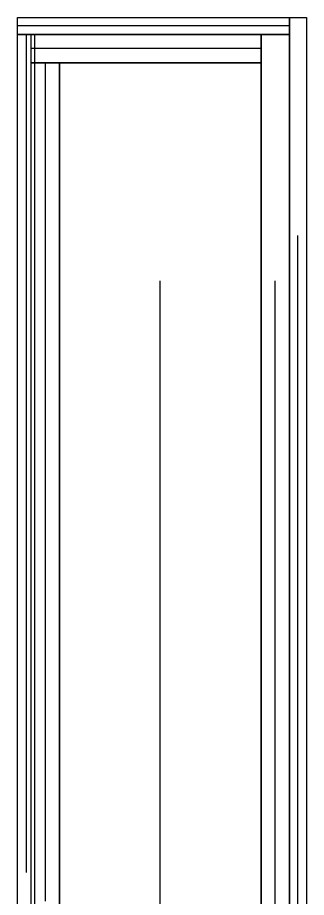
# Model space of a CAD drawing. Extents: x -23.2 to 18.8, y -18.4 to 11.3.
# Drawn here: x -3.721 to -3.549, y -6.012 to -5.487 of the extents above; entities that cross this region are included whole.
import ezdxf

# ---------------------------------------------------------------- set-up
doc = ezdxf.new("R2010")
doc.units = 0
doc.linetypes.add('DASHED', pattern=[0.75, 0.5, -0.25])
doc.layers.add('EJE_MUROS', color=8, linetype='CONTINUOUS')
doc.layers.add('MUROS', color=7, linetype='CONTINUOUS')

msp = doc.modelspace()

# ---------------------------------------------------------------- linework, layer by layer
at = {"layer": 'EJE_MUROS', "linetype": 'DASHED'}
for p, q in [((-3.55416, -8.36708), (-3.55416, -5.48708)), ((-3.55916, -5.49208), (-3.72116, -5.49208)), ((-3.71616, -5.49708), (-3.71616, -8.37709)), ((-3.56766, -8.39409), (-3.56766, -5.49708)), ((-3.57616, -5.50558), (-3.71316, -5.50558)), ((-3.70466, -5.51408), (-3.70466, -8.37709)), ((-3.63616, -8.39409), (-3.63616, -5.51408))]:
    msp.add_line(p, q, dxfattribs=at)
at = {"layer": 'MUROS'}
for p, q in [((-3.72116, -5.49708), (-3.72116, -5.48708)), ((-3.72116, -5.48708), (-3.55916, -5.48708)), ((-3.55916, -8.36708), (-3.55916, -5.48708)), ((-3.55916, -5.48708), (-3.54916, -5.48708)), ((-3.55916, -5.48708), (-3.55916, -5.49708)), ((-3.54916, -5.48708), (-3.54916, -8.36708)), ((-3.55916, -5.49708), (-3.72116, -5.49708)), ((-3.72116, -8.37709), (-3.72116, -5.49708)), ((-3.72116, -5.49708), (-3.71116, -5.49708)), ((-3.71316, -5.51408), (-3.71316, -5.49708)), ((-3.71316, -5.49708), (-3.57616, -5.49708)), ((-3.71116, -5.49708), (-3.71116, -8.37709)), ((-3.57616, -8.39409), (-3.57616, -5.49708)), ((-3.57616, -5.49708), (-3.55916, -5.49708)), ((-3.57616, -5.49708), (-3.57616, -5.51408)), ((-3.55916, -5.49708), (-3.55916, -8.39409)), ((-3.57616, -5.51408), (-3.71316, -5.51408)), ((-3.71316, -8.37709), (-3.71316, -5.51408)), ((-3.71316, -5.51408), (-3.69616, -5.51408)), ((-3.69616, -8.39409), (-3.69616, -5.51408)), ((-3.69616, -5.51408), (-3.57616, -5.51408)), ((-3.69616, -5.51408), (-3.69616, -8.37709)), ((-3.57616, -5.51408), (-3.57616, -8.39409))]:
    msp.add_line(p, q, dxfattribs=at)

doc.saveas('drawing.dxf')
